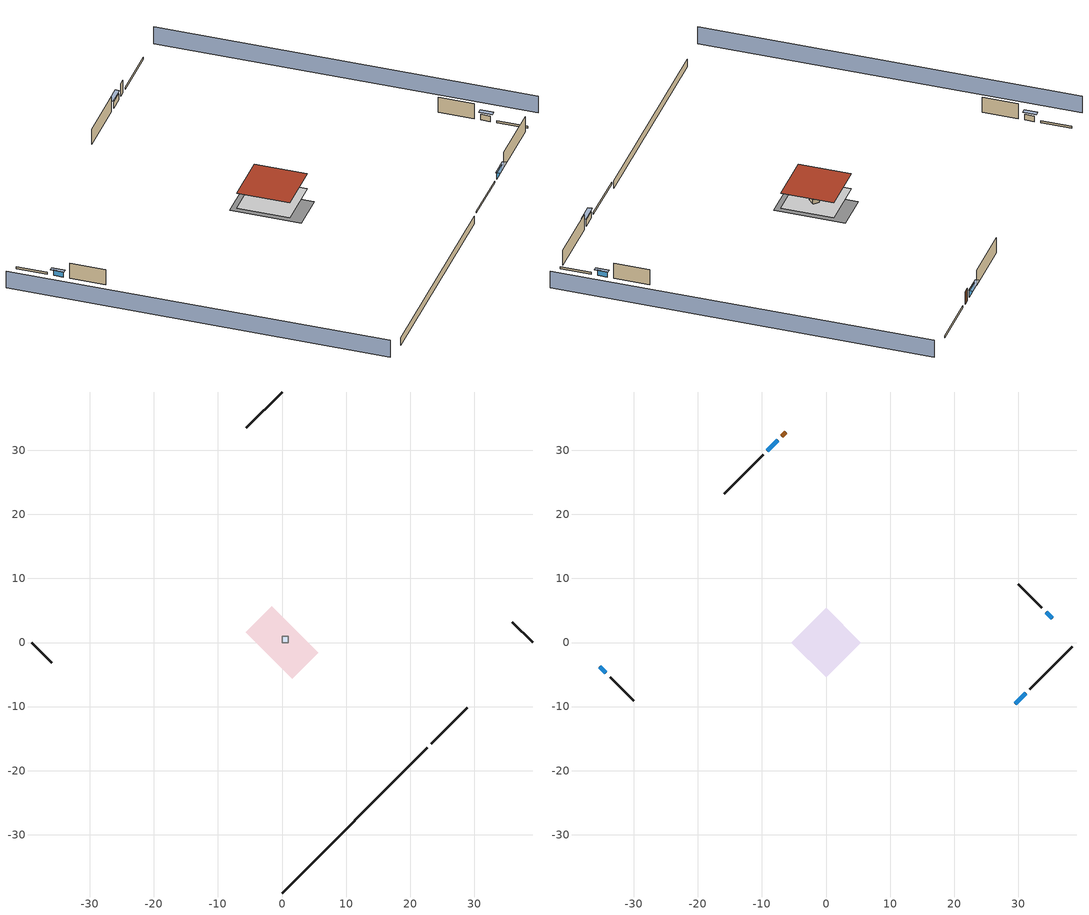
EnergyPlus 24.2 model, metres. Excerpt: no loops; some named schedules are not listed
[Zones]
central ac and furnace airloop ret air zone
 floor adiabatic (AdiabaticConst): 0,0 0,1 1,1 1,0 z0
 wall adiabatic (AdiabaticConst): 0,1 0,0 1,0 1,1 0,1 z0:1
 ceiling adiabatic (AdiabaticConst): 1,0 1,1 0,1 0,0 z1
crawlspace - vented
 floor foundation (Slab1 construction): -5.66,1.62 -1.62,5.66 5.66,-1.62 1.62,-5.66 z-0.91
 wall outside (RimJoist1 construction): 23.31,-15.79 28.91,-10.19 z0.3:0.61
 wall outside (RimJoist2 construction): -39.1,0 -35.97,-3.13 z0.3:0.61
 wall outside (RimJoist3 construction): 0,39.1 -5.6,33.49 z0.3:0.61
 wall outside (RimJoist4 construction): 39.1,0 35.97,3.13 z0.3:0.61
 wall foundation (FoundationWall1 construction): 0,-39.1 22.65,-16.45 z-0.91:0.3
conditioned space
 floor to crawlspace - vented (Floor1 construction): -5.43,0 0,5.43 5.43,0 0,-5.43 z0.3
 wall outside (AdiabaticWallConstruction 1): -6.26,32.84 -6.91,32.19 z0.3:2.34
 wall outside (AdiabaticWallConstruction): 29.57,-9.53 31.16,-7.94 / -7.56,31.53 -9.15,29.95 z0.3:1.31; -35.32,-3.78 -34.34,-4.75 / 35.32,3.78 34.34,4.75 z0.3:1.22
 wall outside (Wall1 construction): 31.81,-7.28 38.44,-0.66 z0.3:2.74
 wall outside (Wall2 construction): -33.69,-5.41 -30.01,-9.09 z0.3:2.74
 wall outside (Wall3 construction): -9.81,29.29 -15.9,23.2 z0.3:2.74
 wall outside (Wall4 construction): 33.69,5.41 30.01,9.09 z0.3:2.74
 window (WindowConstruction): 29.57,-9.53 31.16,-7.94 z0.3:1.31
 window (WindowConstruction 1): -35.32,-3.78 -34.35,-4.75 z0.3:1.22
 window (WindowConstruction 2): -7.56,31.53 -9.15,29.95 z0.3:1.31
 window (WindowConstruction 3): 35.32,3.78 34.35,4.75 z0.3:1.22
 door (Door): -6.26,32.84 -6.91,32.19 z0.3:2.34
 roof outside (Roof1 construction): 0,5.43 -5.43,0 0,-5.43 5.43,0 z2.74
shading: -42.33,-3.23 -3.23,-42.33 / 42.33,3.23 3.23,42.33 z0:2.74; 31.37,-7.73 29.35,-9.74 29.78,-10.17 31.8,-8.16 z1.62; -34.13,-4.97 -35.53,-3.57 -35.96,-4 -34.56,-5.4 z1.52; -9.37,29.73 -7.35,31.75 -7.78,32.18 -9.8,30.16 z1.62; 34.13,4.97 35.53,3.57 35.96,4 34.56,5.4 z1.52
[Building]
Building 1: Terrain=Suburbs
[Site:Location]
Portland Intl Arpt_OR: Latitude {deg}=45.59; Longitude {deg}=-122.6; Time Zone {hr}=-8; Elevation {m}=33; Keep Site Location Information=Yes
[Site:GroundTemperature:Shallow]
10.2558, 8.96328, 8.85977, 9.47314, 11.9355, 14.3863, 16.5111, 17.8571, 17.9714, 16.8767, 14.8061, 12.4304
[Site:WaterMainsTemperature]
Calculation Method=Schedule; Temperature Schedule=mains temperature schedule
[Material] Roughness=Rough; Thermal Absorptance=0.9
Name | Thickness {m} | Conductivity {W/m-K} | Density {kg/m3} | Specific Heat {J/kg-K} | Solar Absorptance | Visible Absorptance
asphalt or fiberglass shingles | 0.00635 | 0.162714 | 1121.4 | 1465.45 | 0.85 | 0.85
concrete 8.0 in. | 0.2032 | 1.803125 | 2242.8 | 837.4 | 0.7 | 0.7
door material | 0.04445 | 0.0612267 | 512.64 | 1214.23 | 0.7 | 0.7
floor covering | 0.0127 | 0.0433444 | 54.468 | 1339.84 | 0.6 | 0.6
floor stud and cavity | 0.1397 | 0.923637 | 92.3553 | 1139.71 | 0.7 | 0.7
furniture material conditioned space 1 | 0.1524 | 0.115458 | 640.8 | 1214.23 | 0.6 | 0.6
gypsum board | 0.0127 | 0.160291 | 801 | 837.4 | 0.6 | 0.6
osb sheathing 0.5 in. | 0.0127 | 0.115458 | 512.64 | 1214.23 | 0.7 | 0.7
osb sheathing 0.75 in. | 0.01905 | 0.115458 | 512.64 | 1214.23 | 0.7 | 0.7
rim joist stud and cavity | 0.0508 | 0.178688 | 50.32683 | 1063.81 | 0.6 | 0.6
roof rigid ins | 0.051816 | 0.029427 | 32.04 | 1214.23 | 0.7 | 0.7
roof stud and cavity | 0.2032 | 0.667294 | 78.34581 | 1123.46 | 0.7 | 0.7
soil 0.5 in. | 0.0127 | 1.3848 | 1842.3 | 418.7 | 0.7 | 0.7
wall rigid ins | 0.512978 | 0.029427 | 32.04 | 1214.23 | 0.7 | 0.7
wall stud and cavity | 0.1397 | 0.550994 | 139.0536 | 1170.24 | 0.7 | 0.7
wall stud and cavity 1 | 0.0889 | 0.380278 | 52.3479 | 1209.89 | 0.7 | 0.7
wall stud and cavity 2 | 0.0889 | 0.391764 | 83.0341 | 1211.67 | 0.7 | 0.7
wood siding | 0.0254 | 0.102417 | 544.68 | 1172.36 | 0.85 | 0.85
wood siding 1; wood siding 2 | 0.0254 | 0.102417 | 544.68 | 1172.36 | 0.7 | 0.7
[Material:NoMass]
Adiabatic: Roughness=Rough; Thermal Resistance {m2-K/W}=176.1; Thermal Absorptance=0.9; Solar Absorptance=0.7; Visible Absorptance=0.7
[WindowMaterial:SimpleGlazingSystem]
WindowMaterial: U-Factor {W/m2-K}=2.78222; Solar Heat Gain Coefficient=0.56
[Construction]
AdiabaticConst: Adiabatic
AdiabaticWallConstruction: wood siding 1, wall rigid ins, wall stud and cavity 1, gypsum board
AdiabaticWallConstruction 1: wood siding 2, wall rigid ins, wall stud and cavity 1, gypsum board
Door: door material
Floor1 construction: floor stud and cavity, osb sheathing 0.75 in., floor covering
FoundationWall1 construction: concrete 8.0 in.
furniture construction conditioned space 1: furniture material conditioned space 1
PartitionWallConstruction: gypsum board, wall stud and cavity 2, gypsum board
RimJoist1 construction; RimJoist2 construction; RimJoist3 construction; RimJoist4 construction: wood siding, rim joist stud and cavity
Roof1 construction: asphalt or fiberglass shingles, roof rigid ins, osb sheathing 0.75 in., roof stud and cavity, gypsum board
Slab1 construction: soil 0.5 in.
Wall1 construction; Wall2 construction; Wall3 construction; Wall4 construction: wood siding, osb sheathing 0.5 in., wall stud and cavity, gypsum board
WindowConstruction; WindowConstruction 1; WindowConstruction 2; WindowConstruction 3: WindowMaterial
[Zone] Multiplier=1
Name | Volume {m3} | Part of Total Floor Area
central ac and furnace airloop ret air zone | 1 | No
conditioned space | 143.623 | Yes
crawlspace - vented | 71.8115 | Yes
[Space]
Name | Zone | Space Type | Volume {m3}
central ac and furnace airloop ret air space | central ac and furnace airloop ret air zone | Plenum Space Type
conditioned space 1 | conditioned space |  | 143.623
crawlspace - vented 1 | crawlspace - vented |  | 71.8115
[SpaceList]
Plenum Space Type: central ac and furnace airloop ret air space
[OtherEquipment] Design Level Calculation Method=EquipmentLevel
Name | Fuel Type | Zone or ZoneList or Space or SpaceList | Schedule | Design Level {W} | Fraction Latent | Fraction Radiant | Fraction Lost
central ac and furnace airloop_0 RetCondToRP; central ac and furnace airloop_0 RetSensLkToRP | None | central ac and furnace airloop ret air space | Always On Discrete | 0 | 0 | 0 | 0
central ac and furnace airloop_0 RetLatLkToRP | None | central ac and furnace airloop ret air space | Always On Discrete | 0 | 1 | 0 | 0
central ac and furnace airloop_0 SupCondToLv; central ac and furnace airloop_0 SupSensLkToCond; mech vent house fan sensible load; water heater sens | None | conditioned space 1 | Always On Discrete | 0 | 0 | 0 | 0
central ac and furnace airloop_0 SupLatLkToCond; mech vent house fan latent load; water heater lat | None | conditioned space 1 | Always On Discrete | 0 | 1 | 0 | 0
clothes dryer 1 | Electricity | conditioned space 1 | clothes dryer schedule | 0 | 0 | 0 | 1
cooking range 1 | NaturalGas | conditioned space 1 | cooking range schedule | 0 | 0 | 0 | 1
general water use latent | None | conditioned space 1 | general water use schedule | 0 | 1 | 0 | 0
general water use sensible | None | conditioned space 1 | general water use schedule | 0 | 0 | 0.6 | 0
water heater energy adjustment1 | Electricity | conditioned space 1 | Always On Discrete | 0.01 | 0 | 0 | 1
central ac and furnace airloop_0 RetCondToDZ; central ac and furnace airloop_0 SupCondToDZ; central ac and furnace airloop_0 SupSensLkToDZ | None | crawlspace - vented 1 | Always On Discrete | 0 | 0 | 0 | 0
central ac and furnace airloop_0 SupLatLkToDZ | None | crawlspace - vented 1 | Always On Discrete | 0 | 1 | 0 | 0
[SurfaceProperty:IncidentSolarMultiplier] Incident Solar Multiplier=1; Incident Solar Multiplier Schedule=trans schedule winter=0.85 summer=0.7
Window1; Window2; Window3; Window4
[InternalMass] Zone or ZoneList=conditioned space; Space or SpaceList=conditioned space 1
Name | Construction | Surface Area {m2}
furniture mass conditioned space 1 | furniture construction conditioned space 1 | 23.56021
partition wall mass | PartitionWallConstruction | 58.90053
[ElectricEquipment] Zone or ZoneList or Space or SpaceList=conditioned space 1; Design Level Calculation Method=EquipmentLevel; Fraction Latent=0
Name | Schedule | Design Level {W} | Fraction Radiant | Fraction Lost
clothes dryer | clothes dryer schedule | 0 | 0 | 1
clothes washer | clothes washer schedule | 0 | 0 | 1
cooking range | cooking range schedule | 0 | 0 | 1
dishwasher | dishwasher schedule | 0 | 0 | 1
freezer | freezer schedule | 194.914 | 0.6 | 0
fridge | fridge schedule | 41.5354 | 0.6 | 0
mech vent house fan | mech vent house fan schedule | 0 | 0 | 1
mech vent house fan cfis | mech vent house fan cfis schedule | 0 | 0 | 0
whole house fan | Always On Discrete | 0 | 0 | 1
[ZoneInfiltration:DesignFlowRate] Schedule=Always On Discrete
Name | Zone or ZoneList or Space or SpaceList | Design Flow Rate Calculation Method | Design Flow Rate {m3/s} | Air Changes per Hour {1/hr} | Constant Term Coefficient | Temperature Term Coefficient | Velocity Term Coefficient | Velocity Squared Term Coefficient
infil flow; natural vent flow; whole house fan flow | conditioned space 1 | Flow/Zone | 0
crawlspace_vented 1 duct leakage imbalance infil flow | crawlspace - vented 1 | Flow/Zone | 0
infil crawlspace - vented 1 | crawlspace - vented 1 | AirChanges/Hour |  | 2.6013 | 1 | 0 | 0 | 0
[ZoneMixing] Schedule=Always On Continuous; Design Flow Rate Calculation Method=Flow/Zone; Design Flow Rate {m3/s}=0
Name | Zone or Space | Source Zone or Space
central ac and furnace airloop_0 ZoneMixDZToCond mix | conditioned space | crawlspace - vented
central ac and furnace airloop_0 ZoneMixCondToDZ mix | crawlspace - vented | conditioned space
[SurfaceProperty:ExposedFoundationPerimeter]
Slab1: Exposed Perimeter Calculation Method=TotalExposedPerimeter; Total Exposed Perimeter {m}=32.03448
[AvailabilityManager:Scheduled]
central ac and furnace airloop Availability Manager: Schedule=Always On Discrete
[AirLoopHVAC:ReturnPlenum]
Air Loop HVAC Return Plenum 1: Zone=central ac and furnace airloop ret air zone
[Foundation:Kiva]
Foundation Kiva 1: Initial Indoor Air Temperature {C}=7.69436; Wall Height Above Grade {m}=0.3048; Wall Depth Below Slab {m}=0.2032
[Foundation:Kiva:Settings]
Soil Conductivity {W/m-K}=1.3848; Soil Density {kg/m3}=1842.3; Soil Specific Heat {J/kg-K}=418.7; Ground Solar Absorptivity=0.9; Ground Thermal Absorptivity=0.9; Ground Surface Roughness {m}=0.03; Far-Field Width {m}=40; Deep-Ground Boundary Condition=ZeroFlux; Deep-Ground Depth {m}=40; Minimum Cell Dimension {m}=0.2; Maximum Cell Growth Coefficient=3; Simulation Timestep=Timestep
[EnergyManagementSystem:GlobalVariable]
central_ac_and_furnace_airloop_0_DuctImbalLkExhFanEquivCond
central_ac_and_furnace_airloop_0_DuctImbalLkExhFanEquivDZ
central_ac_and_furnace_airloop_0_DuctImbalLkSupFanEquivCond
central_ac_and_furnace_airloop_0_DuctImbalLkSupFanEquivDZ
central_ac_and_furnace_airloop_0_DZ_T
central_ac_and_furnace_airloop_0_DZ_W
central_ac_and_furnace_airloop_0_RetCondToDZ
central_ac_and_furnace_airloop_0_RetCondToRP
central_ac_and_furnace_airloop_0_RetLatLkToRP
central_ac_and_furnace_airloop_0_RetSensLkToRP
central_ac_and_furnace_airloop_0_SupCondToDZ
central_ac_and_furnace_airloop_0_SupCondToLv
central_ac_and_furnace_airloop_0_SupLatLkToCond
central_ac_and_furnace_airloop_0_SupLatLkToDZ
central_ac_and_furnace_airloop_0_SupSensLkToCond
central_ac_and_furnace_airloop_0_SupSensLkToDZ
central_ac_and_furnace_airloop_0_ZoneMixCondToDZ
central_ac_and_furnace_airloop_0_ZoneMixDZToCond
central_ac_and_furnace_airloop_AH_MFR
central_ac_and_furnace_airloop_AH_Tout
central_ac_and_furnace_airloop_AH_VFR
central_ac_and_furnace_airloop_AH_Wout
central_ac_and_furnace_airloop_Fan_RTF
central_ac_and_furnace_airloop_RA_T
central_ac_and_furnace_airloop_Ra_W
infil_program_Qfan
infil_program_Qinf
natural_vent_program_Qnv
natural_vent_program_Qwhf
[EnergyManagementSystem:Sensor]
Name | Output:Variable or Output:Meter Index Key | Output:Variable or Output:Meter
airflow_gain | infil flow | Infiltration Sensible Heat Gain Energy
airflow_gain_1 | natural vent flow | Infiltration Sensible Heat Gain Energy
airflow_gain_2 | whole house fan flow | Infiltration Sensible Heat Gain Energy
airflow_loss | infil flow | Infiltration Sensible Heat Loss Energy
airflow_loss_1 | natural vent flow | Infiltration Sensible Heat Loss Energy
airflow_loss_2 | whole house fan flow | Infiltration Sensible Heat Loss Energy
central_ac_and_furnace_airloop_0_DZ_T_s | crawlspace - vented | Zone Air Temperature
central_ac_and_furnace_airloop_0_DZ_W_s | crawlspace - vented | Zone Mean Air Humidity Ratio
central_ac_and_furnace_airloop_AH_MFR_s | Node 5 | System Node Mass Flow Rate
central_ac_and_furnace_airloop_AH_Tout_s | Node 5 | System Node Temperature
central_ac_and_furnace_airloop_AH_VFR_s | Node 5 | System Node Current Density Volume Flow Rate
central_ac_and_furnace_airloop_AH_Wout_s | Node 5 | System Node Humidity Ratio
central_ac_and_furnace_airloop_RA_T_s | Node 8 | System Node Temperature
central_ac_and_furnace_airloop_Ra_W_s | Node 8 | System Node Humidity Ratio
clg_load_cond |  | Cooling:EnergyTransfer:Zone:CONDITIONED SPACE
clg_load_duct |  | Cooling:EnergyTransfer:Zone:CENTRAL AC AND FURNACE AIRLOOP RET AIR ZONE
clg_sp_s; clg_sp_s_1 | cooling setpoint | Schedule Value
cool_season | cooling season schedule | Schedule Value
ducts_conv | central ac and furnace airloop_0 RetCondToRP | Other Equipment Convective Heating Energy
ducts_conv_1 | central ac and furnace airloop_0 RetLatLkToRP | Other Equipment Convective Heating Energy
ducts_conv_2 | central ac and furnace airloop_0 RetSensLkToRP | Other Equipment Convective Heating Energy
ducts_conv_3 | central ac and furnace airloop_0 SupCondToLv | Other Equipment Convective Heating Energy
ducts_conv_4 | central ac and furnace airloop_0 SupLatLkToCond | Other Equipment Convective Heating Energy
ducts_conv_5 | central ac and furnace airloop_0 SupSensLkToCond | Other Equipment Convective Heating Energy
ducts_rad | central ac and furnace airloop_0 RetCondToRP | Other Equipment Radiant Heating Energy
ducts_rad_1 | central ac and furnace airloop_0 RetLatLkToRP | Other Equipment Radiant Heating Energy
ducts_rad_2 | central ac and furnace airloop_0 RetSensLkToRP | Other Equipment Radiant Heating Energy
ducts_rad_3 | central ac and furnace airloop_0 SupCondToLv | Other Equipment Radiant Heating Energy
ducts_rad_4 | central ac and furnace airloop_0 SupLatLkToCond | Other Equipment Radiant Heating Energy
ducts_rad_5 | central ac and furnace airloop_0 SupSensLkToCond | Other Equipment Radiant Heating Energy
htg_load_cond |  | Heating:EnergyTransfer:Zone:CONDITIONED SPACE
htg_load_duct |  | Heating:EnergyTransfer:Zone:CENTRAL AC AND FURNACE AIRLOOP RET AIR ZONE
htg_sp_s; htg_sp_s_1 | heating setpoint | Schedule Value
ig_ee_conv | clothes dryer | Electric Equipment Convective Heating Energy
ig_ee_conv_2 | cooking range | Electric Equipment Convective Heating Energy
ig_ee_conv_4 | freezer | Electric Equipment Convective Heating Energy
ig_ee_conv_5 | fridge | Electric Equipment Convective Heating Energy
ig_ee_conv_6 | whole house fan | Electric Equipment Convective Heating Energy
ig_ee_rad | clothes dryer | Electric Equipment Radiant Heating Energy
ig_ee_rad_2 | cooking range | Electric Equipment Radiant Heating Energy
ig_ee_rad_4 | freezer | Electric Equipment Radiant Heating Energy
ig_ee_rad_5 | fridge | Electric Equipment Radiant Heating Energy
ig_ee_rad_6 | whole house fan | Electric Equipment Radiant Heating Energy
ig_oe_conv | clothes dryer 1 | Other Equipment Convective Heating Energy
ig_oe_conv_1 | cooking range 1 | Other Equipment Convective Heating Energy
ig_oe_conv_2 | general water use latent | Other Equipment Convective Heating Energy
ig_oe_conv_3 | general water use sensible | Other Equipment Convective Heating Energy
ig_oe_conv_4 | water heater energy adjustment1 | Other Equipment Convective Heating Energy
ig_oe_conv_5 | water heater lat | Other Equipment Convective Heating Energy
ig_oe_conv_6 | water heater sens | Other Equipment Convective Heating Energy
ig_oe_rad | clothes dryer 1 | Other Equipment Radiant Heating Energy
ig_oe_rad_1 | cooking range 1 | Other Equipment Radiant Heating Energy
ig_oe_rad_2 | general water use latent | Other Equipment Radiant Heating Energy
ig_oe_rad_3 | general water use sensible | Other Equipment Radiant Heating Energy
ig_oe_rad_4 | water heater energy adjustment1 | Other Equipment Radiant Heating Energy
ig_oe_rad_5 | water heater lat | Other Equipment Radiant Heating Energy
ig_oe_rad_6 | water heater sens | Other Equipment Radiant Heating Energy
im_conv | furniture mass conditioned space 1 | Surface Inside Face Convection Heat Gain Energy
im_conv_1 | partition wall mass | Surface Inside Face Convection Heat Gain Energy
im_ig | furniture mass conditioned space 1 | Surface Inside Face Internal Gains Radiation Heat Gain Energy
im_ig_1 | partition wall mass | Surface Inside Face Internal Gains Radiation Heat Gain Energy
im_lgt | furniture mass conditioned space 1 | Surface Inside Face Lights Radiation Heat Gain Energy
im_lgt_1 | partition wall mass | Surface Inside Face Lights Radiation Heat Gain Energy
im_sol | furniture mass conditioned space 1 | Surface Inside Face Solar Radiation Heat Gain Energy
im_sol_1 | partition wall mass | Surface Inside Face Solar Radiation Heat Gain Energy
im_surf | furniture mass conditioned space 1 | Surface Inside Face Net Surface Thermal Radiation Heat Gain Energy
im_surf_1 | partition wall mass | Surface Inside Face Net Surface Thermal Radiation Heat Gain Energy
mv_conv | mech vent house fan | Electric Equipment Convective Heating Energy
mv_conv_1 | mech vent house fan cfis | Electric Equipment Convective Heating Energy
mv_conv_2 | mech vent house fan latent load | Other Equipment Convective Heating Energy
mv_conv_3 | mech vent house fan sensible load | Other Equipment Convective Heating Energy
mv_rad | mech vent house fan | Electric Equipment Radiant Heating Energy
mv_rad_1 | mech vent house fan cfis | Electric Equipment Radiant Heating Energy
mv_rad_2 | mech vent house fan latent load | Other Equipment Radiant Heating Energy
mv_rad_3 | mech vent house fan sensible load | Other Equipment Radiant Heating Energy
natural_vent_s | natural vent schedule | Schedule Value
out_pb_s |  | Site Outdoor Air Barometric Pressure
out_wt_s |  | Site Outdoor Air Humidity Ratio
site_vw_s |  | Site Wind Speed
ss_back_out | Window1 | Surface Window Shortwave from Zone Back Out Window Heat Transfer Rate
ss_back_out_1 | Window2 | Surface Window Shortwave from Zone Back Out Window Heat Transfer Rate
ss_back_out_2 | Window3 | Surface Window Shortwave from Zone Back Out Window Heat Transfer Rate
ss_back_out_3 | Window4 | Surface Window Shortwave from Zone Back Out Window Heat Transfer Rate
ss_conv | Door1 | Surface Inside Face Convection Heat Gain Energy
ss_conv_1 | Window1 | Surface Inside Face Convection Heat Gain Energy
ss_conv_2 | Window2 | Surface Inside Face Convection Heat Gain Energy
ss_conv_3 | Window3 | Surface Inside Face Convection Heat Gain Energy
ss_conv_4 | Window4 | Surface Inside Face Convection Heat Gain Energy
ss_ig | Door1 | Surface Inside Face Internal Gains Radiation Heat Gain Energy
ss_ig_1 | Window1 | Surface Inside Face Internal Gains Radiation Heat Gain Energy
ss_ig_2 | Window2 | Surface Inside Face Internal Gains Radiation Heat Gain Energy
ss_ig_3 | Window3 | Surface Inside Face Internal Gains Radiation Heat Gain Energy
ss_ig_4 | Window4 | Surface Inside Face Internal Gains Radiation Heat Gain Energy
ss_lgt | Door1 | Surface Inside Face Lights Radiation Heat Gain Energy
ss_sol | Door1 | Surface Inside Face Solar Radiation Heat Gain Energy
ss_surf | Door1 | Surface Inside Face Net Surface Thermal Radiation Heat Gain Energy
ss_surf_1 | Window1 | Surface Inside Face Net Surface Thermal Radiation Heat Gain Energy
ss_surf_2 | Window2 | Surface Inside Face Net Surface Thermal Radiation Heat Gain Energy
ss_surf_3 | Window3 | Surface Inside Face Net Surface Thermal Radiation Heat Gain Energy
ss_surf_4 | Window4 | Surface Inside Face Net Surface Thermal Radiation Heat Gain Energy
ss_trans_in | Window1 | Surface Window Transmitted Solar Radiation Rate
ss_trans_in_1 | Window2 | Surface Window Transmitted Solar Radiation Rate
ss_trans_in_2 | Window3 | Surface Window Transmitted Solar Radiation Rate
ss_trans_in_3 | Window4 | Surface Window Transmitted Solar Radiation Rate
ss_trans_out | Window1 | Surface Inside Face Initial Transmitted Diffuse Transmitted Out Window Solar Radiation Rate
ss_trans_out_1 | Window2 | Surface Inside Face Initial Transmitted Diffuse Transmitted Out Window Solar Radiation Rate
ss_trans_out_2 | Window3 | Surface Inside Face Initial Transmitted Diffuse Transmitted Out Window Solar Radiation Rate
ss_trans_out_3 | Window4 | Surface Inside Face Initial Transmitted Diffuse Transmitted Out Window Solar Radiation Rate
s_conv | Floor1 | Surface Inside Face Convection Heat Gain Energy
s_conv_1 | Roof1 | Surface Inside Face Convection Heat Gain Energy
s_conv_2 | Wall1 | Surface Inside Face Convection Heat Gain Energy
s_conv_3 | Wall2 | Surface Inside Face Convection Heat Gain Energy
s_conv_4 | Wall3 | Surface Inside Face Convection Heat Gain Energy
s_conv_5 | Wall4 | Surface Inside Face Convection Heat Gain Energy
s_ig | Floor1 | Surface Inside Face Internal Gains Radiation Heat Gain Energy
s_ig_1 | Roof1 | Surface Inside Face Internal Gains Radiation Heat Gain Energy
s_ig_2 | Wall1 | Surface Inside Face Internal Gains Radiation Heat Gain Energy
s_ig_3 | Wall2 | Surface Inside Face Internal Gains Radiation Heat Gain Energy
s_ig_4 | Wall3 | Surface Inside Face Internal Gains Radiation Heat Gain Energy
s_ig_5 | Wall4 | Surface Inside Face Internal Gains Radiation Heat Gain Energy
s_lgt | Floor1 | Surface Inside Face Lights Radiation Heat Gain Energy
s_lgt_1 | Roof1 | Surface Inside Face Lights Radiation Heat Gain Energy
s_lgt_2 | Wall1 | Surface Inside Face Lights Radiation Heat Gain Energy
s_lgt_3 | Wall2 | Surface Inside Face Lights Radiation Heat Gain Energy
s_lgt_4 | Wall3 | Surface Inside Face Lights Radiation Heat Gain Energy
s_lgt_5 | Wall4 | Surface Inside Face Lights Radiation Heat Gain Energy
s_sol | Floor1 | Surface Inside Face Solar Radiation Heat Gain Energy
s_sol_1 | Roof1 | Surface Inside Face Solar Radiation Heat Gain Energy
s_sol_2 | Wall1 | Surface Inside Face Solar Radiation Heat Gain Energy
s_sol_3 | Wall2 | Surface Inside Face Solar Radiation Heat Gain Energy
s_sol_4 | Wall3 | Surface Inside Face Solar Radiation Heat Gain Energy
s_sol_5 | Wall4 | Surface Inside Face Solar Radiation Heat Gain Energy
s_surf | Floor1 | Surface Inside Face Net Surface Thermal Radiation Heat Gain Energy
s_surf_1 | Roof1 | Surface Inside Face Net Surface Thermal Radiation Heat Gain Energy
s_surf_2 | Wall1 | Surface Inside Face Net Surface Thermal Radiation Heat Gain Energy
s_surf_3 | Wall2 | Surface Inside Face Net Surface Thermal Radiation Heat Gain Energy
s_surf_4 | Wall3 | Surface Inside Face Net Surface Thermal Radiation Heat Gain Energy
s_surf_5 | Wall4 | Surface Inside Face Net Surface Thermal Radiation Heat Gain Energy
water_heater_T_set | water heater setpoint | Schedule Value
[EnergyManagementSystem:Actuator] Actuated Component Type=OtherEquipment; Actuated Component Control Type=Power Level
Name | Actuated Component Unique
central_ac_and_furnace_airloop_0_RetCondToDZ_act | central ac and furnace airloop_0 RetCondToDZ
central_ac_and_furnace_airloop_0_RetCondToRP_act | central ac and furnace airloop_0 RetCondToRP
central_ac_and_furnace_airloop_0_RetLatLkToRP_act | central ac and furnace airloop_0 RetLatLkToRP
central_ac_and_furnace_airloop_0_RetSensLkToRP_act | central ac and furnace airloop_0 RetSensLkToRP
central_ac_and_furnace_airloop_0_SupCondToDZ_act | central ac and furnace airloop_0 SupCondToDZ
central_ac_and_furnace_airloop_0_SupCondToLv_act | central ac and furnace airloop_0 SupCondToLv
central_ac_and_furnace_airloop_0_SupLatLkToCond_act | central ac and furnace airloop_0 SupLatLkToCond
